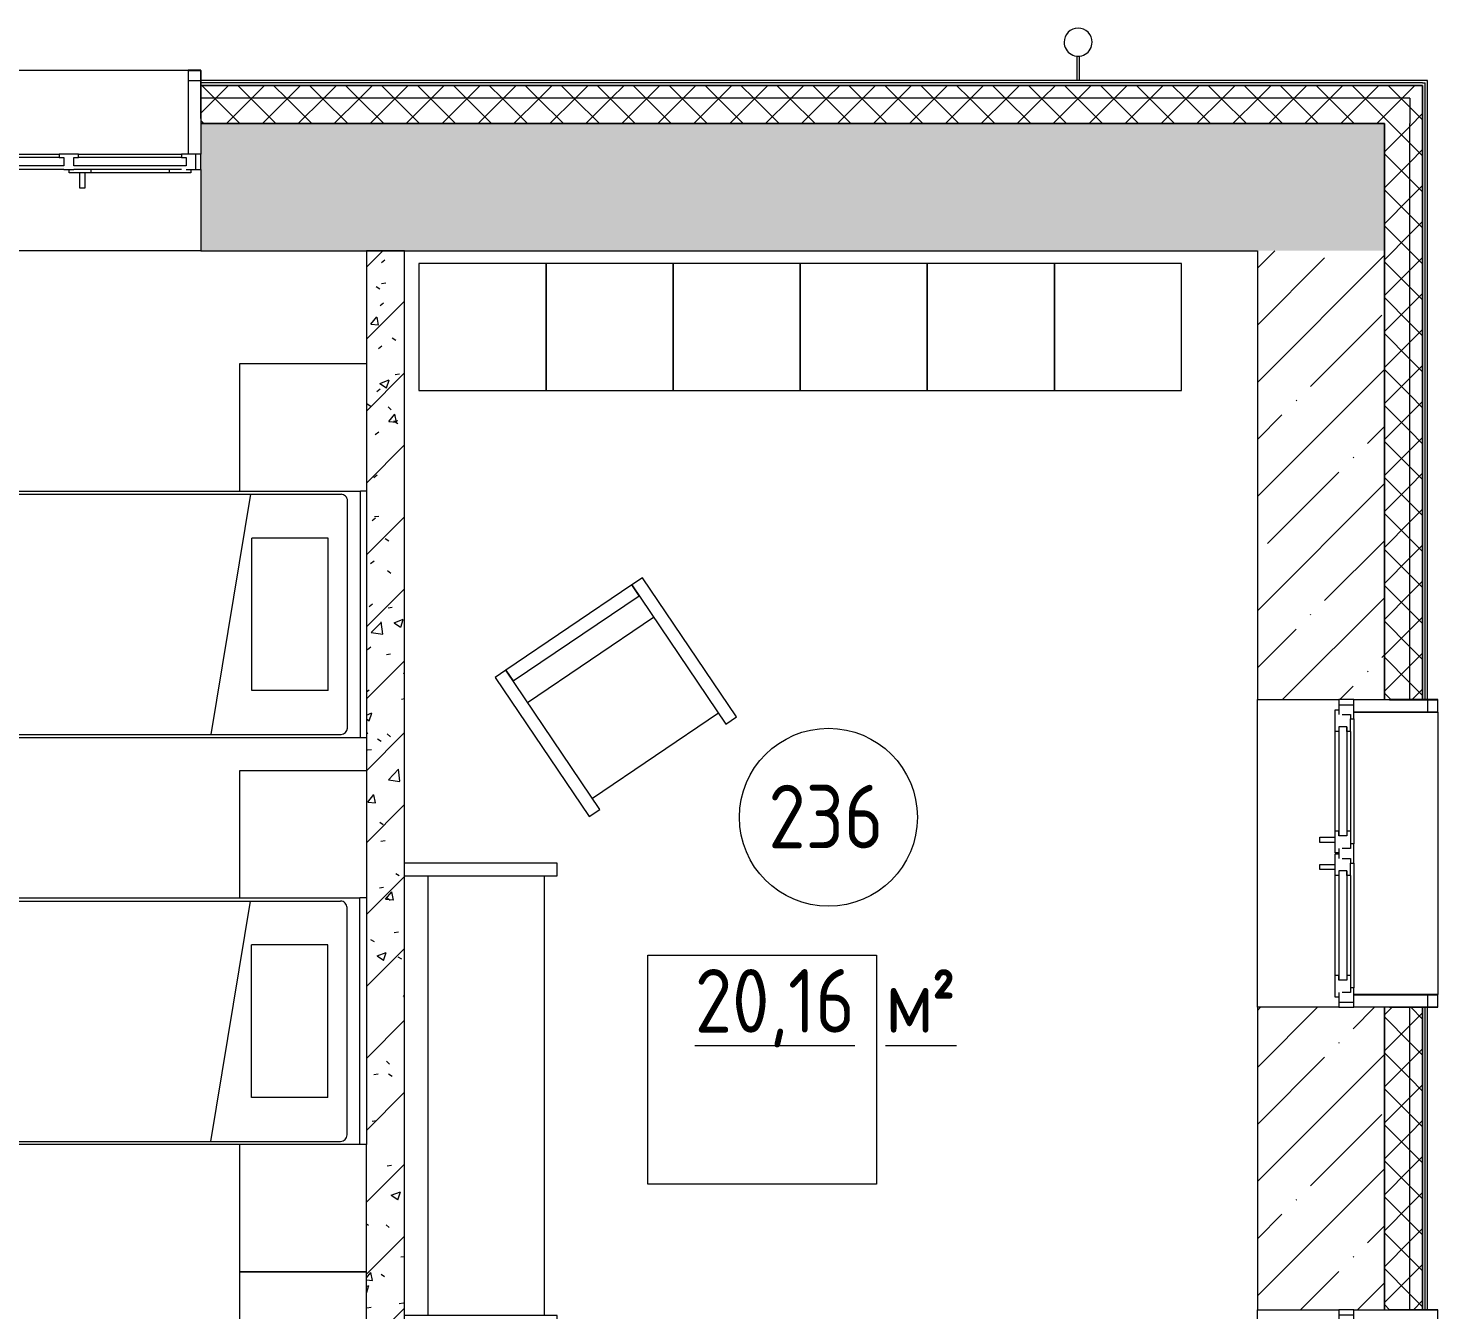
# Model space of a CAD drawing. Header units: millimetres. Extents: x -515342 to 330399, y -224905 to 507333.
# Drawn here: x -277426 to -271881, y 134609 to 139649 of the extents above; entities that cross this region are included whole.
import ezdxf

# ---------------------------------------------------------------- set-up
doc = ezdxf.new("R2010")
doc.units = ezdxf.units.MM
doc.layers.get('0').update_dxf_attribs({"lineweight": 0})
for name, color, linetype, lineweight in [('_ Окна', 7, 'Continuous', 0), ('Витраж', 7, 'Continuous', 0), ('Марки помещений', 7, 'Continuous', 0), ('Мебель', 7, 'Continuous', 0), ('Обобщенные модели', 7, 'Continuous', 0), ('Окна', 7, 'Continuous', 0), ('Стены внутренние', 7, 'Continuous', 0), ('Стены наружные', 7, 'Continuous', 0), ('Стены несущие', 7, 'Continuous', 0), ('Стены отделка', 7, 'Continuous', 0), ('Стены перегородки', 7, 'Continuous', 0), ('Стены штриховка', 7, 'Continuous', 0)]:
    doc.layers.add(name, color=color, linetype=linetype, lineweight=lineweight)
doc.styles.add('GOST Common_1', font='', dxfattribs={"width": 0.9, "height": 250})
doc.styles.add('GOST Common_2', font='', dxfattribs={"width": 0.9, "height": 250})
doc.styles.get('GOST Common_1').set_extended_font_data('GOST Common')
doc.styles.get('GOST Common_2').set_extended_font_data('GOST Common')
pattern_1 = [(45, (0, 0), (-224.5064, 224.5064), []), (45, (224.5, 0), (-224.5064, 224.5064), [396.875, -79.375, 3.353, -76.022])]
pattern_2 = [(45, (0, 0), (-70.71068, 70.71068), []), (135, (0, 0), (-70.71068, -70.71068), [])]

# ---------------------------------------------------------------- blocks, each defined once
blk = doc.blocks.new('Окно_ПВХ_3Створки_1Фрамуга-верх - АР_Окно_ОП_1820_h_х1970_3ст2фр-в-9696728-О_АР_П_2__3_400_План 2 этажа')
at = {"layer": '_ Окна'}
for p, q in [((-929, 130), (-1005, 130)), ((-1005, 130), (-1005, 70)), ((-985, 70), (-985, 130)), ((-947, 84), (-947, 116)), ((-947, 116), (-929, 116)), ((-929, 116), (-929, 130)), ((-523, 116), (-929, 116)), ((-447, 130), (-523, 130)), ((-523, 130), (-523, 116)), ((-523, 116), (-505, 116)), ((-505, 116), (-505, 84)), ((-465, 84), (-465, 116)), ((-465, 116), (-447, 116)), ((-447, 116), (-447, 130)), ((447, 116), (-447, 116)), ((523, 130), (447, 130)), ((447, 130), (447, 116)), ((447, 116), (465, 116)), ((465, 116), (465, 84)), ((505, 84), (505, 116)), ((505, 116), (523, 116)), ((523, 116), (523, 130)), ((929, 116), (523, 116)), ((929, 130), (929, 116)), ((1005, 130), (929, 130)), ((929, 116), (947, 116)), ((947, 116), (947, 84)), ((985, 70), (985, 130)), ((1005, 70), (1005, 130)), ((-1005, 70), (-947, 70)), ((-965, 56), (-965, 70)), ((-880, 56), (-965, 56)), ((-505, 84), (-947, 84)), ((-880, 70), (-880, 56)), ((-572, 70), (-572, 56)), ((-487, 56), (-572, 56)), ((-505, 70), (-465, 70)), ((-487, 70), (-487, 56)), ((465, 84), (-465, 84)), ((465, 70), (505, 70)), ((487, 56), (487, 70)), ((572, 56), (487, 56)), ((947, 84), (505, 84)), ((572, 70), (572, 56)), ((880, 70), (880, 56)), ((965, 56), (880, 56)), ((947, 70), (1005, 70)), ((965, 70), (965, 56))]:
    blk.add_line(p, q, dxfattribs=at)
at = {"layer": 'Окна'}
for p, q in [((-929, 130), (-523, 130)), ((-447, 130), (447, 130)), ((523, 130), (929, 130)), ((-505, 70), (-929, 70)), ((-572, 56), (-880, 56)), ((-548.5, -4), (-548.5, 56)), ((-528.5, 56), (-528.5, -4)), ((465, 70), (-465, 70)), ((929, 70), (505, 70)), ((528.5, -4), (528.5, 56)), ((548.5, 56), (548.5, -4)), ((880, 56), (572, 56)), ((-528.5, -4), (-548.5, -4)), ((548.5, -4), (528.5, -4))]:
    blk.add_line(p, q, dxfattribs=at)
blk = doc.blocks.new('Окно_ПВХ_2Створки_1Фрамуга-верх - АР_Окно_ОП_1820_h_х11700_2ст1фр-в-9696407-О_АР_П_2__3_400_План 2 этажа')
at = {"layer": '_ Окна'}
for p, q in [((-529, 130), (-605, 130)), ((-605, 130), (-605, 70)), ((-585, 70), (-585, 130)), ((-547, 84), (-547, 116)), ((-547, 116), (-529, 116)), ((-529, 116), (-529, 130)), ((-480, 116), (-529, 116)), ((-480, 116), (-480, 102)), ((-87, 116), (-87, 102)), ((-87, 116), (-38, 116)), ((38, 130), (-38, 130)), ((-38, 130), (-38, 116)), ((-38, 116), (-20, 116)), ((-20, 116), (-20, 84)), ((20, 84), (20, 116)), ((20, 116), (38, 116)), ((38, 116), (38, 130)), ((87, 116), (38, 116)), ((87, 116), (87, 102)), ((480, 116), (480, 102)), ((480, 116), (529, 116)), ((529, 130), (529, 116)), ((605, 130), (529, 130)), ((529, 116), (547, 116)), ((547, 116), (547, 84)), ((585, 70), (585, 130)), ((605, 70), (605, 130)), ((-605, 70), (-547, 70)), ((-565, 56), (-565, 70)), ((-480, 56), (-565, 56)), ((-498, 102), (-498, 70)), ((-480, 102), (-498, 102)), ((-498, 102), (-69, 102)), ((-498, 70), (-480, 70)), ((-498, 70), (-69, 70)), ((-480, 70), (-480, 56)), ((-87, 102), (-69, 102)), ((-87, 70), (-87, 56)), ((-69, 70), (-87, 70)), ((-2, 56), (-87, 56)), ((-69, 102), (-69, 70)), ((-20, 70), (20, 70)), ((-2, 70), (-2, 56)), ((2, 56), (2, 70)), ((87, 56), (2, 56)), ((69, 102), (69, 70)), ((87, 102), (69, 102)), ((69, 102), (498, 102)), ((69, 70), (87, 70)), ((69, 70), (498, 70)), ((87, 70), (87, 56)), ((480, 102), (498, 102)), ((480, 70), (480, 56)), ((498, 70), (480, 70)), ((565, 56), (480, 56)), ((498, 102), (498, 70)), ((547, 70), (605, 70)), ((565, 70), (565, 56))]:
    blk.add_line(p, q, dxfattribs=at)
at = {"layer": 'Окна'}
for p, q in [((-529, 130), (-38, 130)), ((-480, 116), (-87, 116)), ((38, 130), (529, 130)), ((87, 116), (480, 116)), ((-87, 56), (-480, 56)), ((-63.5, -4), (-63.5, 56)), ((-43.5, 56), (-43.5, -4)), ((43.5, -4), (43.5, 56)), ((63.5, 56), (63.5, -4)), ((480, 56), (87, 56)), ((-43.5, -4), (-63.5, -4)), ((63.5, -4), (43.5, -4))]:
    blk.add_line(p, q, dxfattribs=at)
blk = doc.blocks.new('Прямоугольный импост - АР_Откос_Металлический_50х330 Белый Левый-9898761-О_АР_П_2__3_400_План 2 этажа')
at = {"layer": 'Витраж'}
blk.add_line((4449.2, 16115), (6359.2, 16115), dxfattribs=at)
blk = doc.blocks.new('Прямоугольный импост - АР_Откос_Металлический_50х330 Белый Левый-V25-О_АР_П_2__3_400_План 2 этажа')
at = {"layer": 'Витраж', "lineweight": 18}
for p, q in [((0, 40), (-50, 40)), ((-50, 40), (-50, -290)), ((-49, -290), (-49, 39)), ((-49, 39), (-1, 39)), ((-1, 39), (-1, -150)), ((0, -150), (0, 40)), ((-1, -150), (0, -150))]:
    blk.add_line(p, q, dxfattribs=at)
blk = doc.blocks.new('Прямоугольный импост - АР_Откос_Металлический_50х330 Белый Левый-9898759-О_АР_П_2__3_400_План 2 этажа')
at = {"layer": 'Витраж'}
blk.add_line((-505, 2004.9), (-505, 3114.9), dxfattribs=at)
blk = doc.blocks.new('Прямоугольный импост - АР_Откос_Металлический_50х330 Белый Правый-V24-О_АР_П_2__3_400_План 2 этажа')
at = {"layer": 'Витраж', "lineweight": 18}
for p, q in [((-50, -290), (-50, 40)), ((-50, 40), (0, 40)), ((-1, 39), (-49, 39)), ((-49, 39), (-49, -290)), ((-1, -150), (-1, 39)), ((0, 40), (0, -150)), ((0, -150), (-1, -150))]:
    blk.add_line(p, q, dxfattribs=at)
blk = doc.blocks.new('Влж_Водосточная труба_Хомут - Хомут-V26-О_АР_П_2__3_400_План 2 этажа')
at = {"layer": 'Обобщенные модели'}
for p, q in [((40580, 2304.9), (40580, 2209.7)), ((40580, 2304.9), (40590, 2304.9)), ((40590, 2209.7), (40590, 2304.9))]:
    blk.add_line(p, q, dxfattribs=at)
for start, end in [(360, 180), (180, 360)]:
    blk.add_arc((40585, 2154.9), 55, start, end, dxfattribs=at)
blk.add_open_spline([(40590, 2209.7), (40590, 2209.7), (40589.9, 2209.7), (40589.7, 2209.7), (40589.3, 2209.8), (40588.9, 2209.8), (40588.2, 2209.8), (40587.5, 2209.9), (40586.7, 2209.9), (40585.8, 2209.9), (40585, 2209.9), (40584.2, 2209.9), (40583.5, 2209.9), (40582.7, 2209.9), (40581.8, 2209.8), (40581, 2209.8), (40580.2, 2209.7), (40580, 2209.7), (40580, 2209.7)], degree=3, knots=[0, 0, 0, 0, 0.055556, 0.111111, 0.166667, 0.222222, 0.277778, 0.333333, 0.388889, 0.444444, 0.513889, 0.548611, 0.583333, 0.652778, 0.722222, 0.791667, 0.861111, 1, 1, 1, 1], dxfattribs=at)
blk = doc.blocks.new('СД_Люблино_Фасады_rvt-1-О_АР_П_2__3_400_План 2 этажа')
at = {"layer": 'Стены внутренние'}
h = blk.add_hatch(dxfattribs=at)
h.set_pattern_fill('FP_1', color=256, style=0, pattern_type=2)
h.set_pattern_definition(pattern_1)
h.paths.add_polyline_path([(101935, 15405), (101935, 15905), (97278.9, 15905), (97278.9, 15405), (101775, 15405)])
h.paths.add_polyline_path([(95231.8, 15405), (95268.9, 15405), (95268.9, 15905), (93672.7, 15905), (93672.7, 15405), (94795.6, 15405)])
h.paths.add_polyline_path([(91662.7, 15405), (91662.7, 15905), (90062.5, 15905), (90062.5, 15405), (91305.9, 15405)])
h.paths.add_polyline_path([(88052.5, 15405), (88052.5, 15905), (86472.6, 15905), (86472.6, 15405), (87816.2, 15405)])
h.paths.add_polyline_path([(84462.6, 15405), (84462.6, 15905), (82935.3, 15905), (82935.3, 15405), (84326.5, 15405)])
h.paths.add_polyline_path([(80836.8, 15405), (80925.3, 15405), (80925.3, 15905), (79340.3, 15905), (79340.3, 15405), (79964.4, 15405)])
h.paths.add_polyline_path([(77330.3, 15405), (77330.3, 15905), (75739.7, 15905), (75739.7, 15405)])
h.paths.add_polyline_path([(73729.7, 15405), (73729.7, 15905), (72144.8, 15905), (72144.8, 15405), (73421.2, 15405)])
h.paths.add_polyline_path([(70134.8, 15405), (70134.8, 15905), (68493.6, 15905), (68493.6, 15405), (68622.9, 15405)])
h.paths.add_polyline_path([(66441.8, 15405), (66483.6, 15405), (66483.6, 15905), (64878.6, 15905), (64878.6, 15405), (66005.6, 15405)])
h.paths.add_polyline_path([(62868.6, 15405), (62868.6, 15905), (60500.1, 15905), (60500.1, 15405), (61643.5, 15405)])
h.paths.add_polyline_path([(58090.1, 15405), (58090.1, 15905), (56894.2, 15905), (56894.2, 15405), (57281.4, 15405)])
h.paths.add_polyline_path([(54484.2, 15405), (54484.2, 15905), (51825.9, 15905), (51825.9, 15405), (52919.3, 15405)])
h.paths.add_polyline_path([(49815.9, 15405), (49815.9, 15905), (47243.8, 15905), (47243.8, 15405), (49429.6, 15405)])
h.paths.add_polyline_path([(44833.8, 15405), (44833.8, 15905), (43623.8, 15905), (43623.8, 15405), (44195, 15405)])
h.paths.add_polyline_path([(41213.8, 15405), (41213.8, 15905), (38819.5, 15905), (38819.5, 15405), (40705.3, 15405)])
h.paths.add_polyline_path([(36779.4, 15405), (36809.5, 15405), (36809.5, 15905), (35219.5, 15905), (35219.5, 15405), (36343.2, 15405)])
h.paths.add_polyline_path([(33209.5, 15405), (33209.5, 15905), (31619.5, 15905), (31619.5, 15405), (31981.1, 15405)])
h.paths.add_polyline_path([(29609.5, 15405), (29609.5, 15905), (28023.1, 15905), (28023.1, 15405), (29363.8, 15405)])
h.paths.add_polyline_path([(26013.1, 15405), (26013.1, 15905), (24425.8, 15905), (24425.8, 15405), (25001.7, 15405)])
h.paths.add_polyline_path([(22415.8, 15405), (22415.8, 15905), (20810.9, 15905), (20810.9, 15405), (22384.4, 15405)])
h.paths.add_polyline_path([(18800.9, 15405), (18800.9, 15905), (17210.3, 15905), (17210.3, 15405), (18022.3, 15405)])
h.paths.add_polyline_path([(15200.3, 15405), (15200.3, 15905), (13615.3, 15905), (13615.3, 15405), (14968.8, 15405)])
h.paths.add_polyline_path([(11605.3, 15405), (11605.3, 15905), (10024.1, 15905), (10024.1, 15405), (11042.9, 15405)])
h.paths.add_polyline_path([(8014.1, 15405), (8014.1, 15905), (6409.2, 15905), (6409.2, 15405), (7989.4, 15405)])
h.paths.add_polyline_path([(4399.2, 15405), (4399.2, 15905), (-305, 15905), (-305, 15405), (2318.7, 15405)])
h = blk.add_hatch(dxfattribs=at)
h.set_pattern_fill('FP_1', color=256, style=0, pattern_type=2)
h.set_pattern_definition(pattern_1)
h.paths.add_polyline_path([(101935, 200), (101935, 1954.4), (101435, 1954.4), (101435, 200)])
h.paths.add_polyline_path([(101775, 3164.4), (101935, 3164.4), (101935, 4334.9), (101435, 4334.9), (101435, 3164.4), (101769, 3164.4)])
h.paths.add_polyline_path([(101935, 5544.9), (101935, 6982.9), (101435, 6982.9), (101435, 5544.9), (101815, 5544.9)])
h.paths.add_polyline_path([(101769, 8592.9), (101935, 8592.9), (101935, 10030.8), (101435, 10030.8), (101435, 8592.9), (101755, 8592.9)])
h.paths.add_polyline_path([(101935, 11240.8), (101935, 12429.9), (101435, 12429.9), (101435, 11240.8), (101815, 11240.8)])
h.paths.add_polyline_path([(101935, 13639.9), (101935, 15405), (101435, 15405), (101435, 13639.9), (101815, 13639.9)])
at = {"layer": 'Стены наружные'}
h = blk.add_hatch(dxfattribs=at)
h.set_pattern_fill('FP_4', color=256, style=0, pattern_type=2)
h.set_pattern_definition(pattern_2)
h.paths.add_polyline_path([(102035, 16005), (102085, 16005), (102085, 16055), (97278.9, 16055), (97278.9, 16005), (101775, 16005)])
h.paths.add_polyline_path([(95268.9, 16005), (95268.9, 16055), (93672.7, 16055), (93672.7, 16005), (94795.6, 16005)])
h.paths.add_polyline_path([(91662.7, 16005), (91662.7, 16055), (90062.5, 16055), (90062.5, 16005), (91305.9, 16005)])
h.paths.add_polyline_path([(88052.5, 16005), (88052.5, 16055), (86472.6, 16055), (86472.6, 16005), (87816.2, 16005)])
h.paths.add_polyline_path([(84462.6, 16005), (84462.6, 16055), (82935.3, 16055), (82935.3, 16005), (84326.5, 16005)])
h.paths.add_polyline_path([(80836.8, 16005), (80925.3, 16005), (80925.3, 16055), (79340.3, 16055), (79340.3, 16005)])
h.paths.add_polyline_path([(77330.3, 16005), (77330.3, 16055), (75739.7, 16055), (75739.7, 16005), (76474.7, 16005)])
h.paths.add_polyline_path([(73729.7, 16005), (73729.7, 16055), (72144.8, 16055), (72144.8, 16005), (72985, 16005)])
h.paths.add_polyline_path([(70134.8, 16005), (70134.8, 16055), (68493.6, 16055), (68493.6, 16005), (68622.9, 16005)])
h.paths.add_polyline_path([(66483.6, 16005), (66483.6, 16055), (64878.6, 16055), (64878.6, 16005), (65133.2, 16005)])
h.paths.add_polyline_path([(62868.6, 16005), (62868.6, 16055), (60500.1, 16055), (60500.1, 16005), (62515.9, 16005)])
h.paths.add_polyline_path([(58090.1, 16005), (58090.1, 16055), (56894.2, 16055), (56894.2, 16005), (57281.4, 16005)])
h.paths.add_polyline_path([(54484.2, 16005), (54484.2, 16055), (51825.9, 16055), (51825.9, 16005), (52919.3, 16005)])
h.paths.add_polyline_path([(49815.9, 16005), (49815.9, 16055), (47243.8, 16055), (47243.8, 16005), (49429.6, 16005)])
h.paths.add_polyline_path([(44833.8, 16005), (44833.8, 16055), (43623.8, 16055), (43623.8, 16005), (44195, 16005)])
h.paths.add_polyline_path([(41213.8, 16005), (41213.8, 16055), (38819.5, 16055), (38819.5, 16005), (40705.3, 16005)])
h.paths.add_polyline_path([(36809.5, 16005), (36809.5, 16055), (35219.5, 16055), (35219.5, 16005), (35470.8, 16005)])
h.paths.add_polyline_path([(33209.5, 16005), (33209.5, 16055), (31619.5, 16055), (31619.5, 16005), (32853.5, 16005)])
h.paths.add_polyline_path([(29609.5, 16005), (29609.5, 16055), (28023.1, 16055), (28023.1, 16005), (29363.8, 16005)])
h.paths.add_polyline_path([(26013.1, 16005), (26013.1, 16055), (24425.8, 16055), (24425.8, 16005), (25874.1, 16005)])
h.paths.add_polyline_path([(22384.4, 16005), (22415.8, 16005), (22415.8, 16055), (20810.9, 16055), (20810.9, 16005), (21512, 16005)])
h.paths.add_polyline_path([(18800.9, 16005), (18800.9, 16055), (17210.3, 16055), (17210.3, 16005), (18022.3, 16005)])
h.paths.add_polyline_path([(15200.3, 16005), (15200.3, 16055), (13615.3, 16055), (13615.3, 16005), (14532.6, 16005)])
h.paths.add_polyline_path([(11605.3, 16005), (11605.3, 16055), (10024.1, 16055), (10024.1, 16005), (11042.9, 16005)])
h.paths.add_polyline_path([(8014.1, 16005), (8014.1, 16055), (6409.2, 16055), (6409.2, 16005), (7553.2, 16005)])
h.paths.add_polyline_path([(4399.2, 16005), (4399.2, 16055), (-405, 16055), (-405, 16005), (4063.5, 16005)])
h = blk.add_hatch(dxfattribs=at)
h.set_pattern_fill('FP_4', color=256, style=0, pattern_type=2)
h.set_pattern_definition(pattern_2)
h.paths.add_polyline_path([(102035, 15905), (102035, 16005), (97278.9, 16005), (97278.9, 15905), (101935, 15905)])
h.paths.add_polyline_path([(95268.9, 15905), (95268.9, 16005), (93672.7, 16005), (93672.7, 15905), (94795.6, 15905)])
h.paths.add_polyline_path([(91662.7, 15905), (91662.7, 16005), (90062.5, 16005), (90062.5, 15905), (91305.9, 15905)])
h.paths.add_polyline_path([(88052.5, 15905), (88052.5, 16005), (86472.6, 16005), (86472.6, 15905), (87816.2, 15905)])
h.paths.add_polyline_path([(84326.5, 15905), (84462.6, 15905), (84462.6, 16005), (82935.3, 16005), (82935.3, 15905), (83890.3, 15905)])
h.paths.add_polyline_path([(80925.3, 15905), (80925.3, 16005), (79340.3, 16005), (79340.3, 15905), (80836.8, 15905)])
h.paths.add_polyline_path([(77330.3, 15905), (77330.3, 16005), (75739.7, 16005), (75739.7, 15905), (76474.7, 15905)])
h.paths.add_polyline_path([(73729.7, 15905), (73729.7, 16005), (72144.8, 16005), (72144.8, 15905), (72985, 15905)])
h.paths.add_polyline_path([(70134.8, 15905), (70134.8, 16005), (68493.6, 16005), (68493.6, 15905), (68622.9, 15905)])
h.paths.add_polyline_path([(66483.6, 15905), (66483.6, 16005), (64878.6, 16005), (64878.6, 15905), (65133.2, 15905)])
h.paths.add_polyline_path([(62868.6, 15905), (62868.6, 16005), (60500.1, 16005), (60500.1, 15905), (62515.9, 15905)])
h.paths.add_polyline_path([(58090.1, 15905), (58090.1, 16005), (56894.2, 16005), (56894.2, 15905), (57281.4, 15905)])
h.paths.add_polyline_path([(54484.2, 15905), (54484.2, 16005), (51825.9, 16005), (51825.9, 15905), (52919.3, 15905)])
h.paths.add_polyline_path([(49815.9, 15905), (49815.9, 16005), (47243.8, 16005), (47243.8, 15905), (49429.6, 15905)])
h.paths.add_polyline_path([(44833.8, 15905), (44833.8, 16005), (43623.8, 16005), (43623.8, 15905), (44195, 15905)])
h.paths.add_polyline_path([(41213.8, 15905), (41213.8, 16005), (38819.5, 16005), (38819.5, 15905), (40705.3, 15905)])
h.paths.add_polyline_path([(36809.5, 15905), (36809.5, 16005), (35219.5, 16005), (35219.5, 15905), (35470.8, 15905)])
h.paths.add_polyline_path([(33209.5, 15905), (33209.5, 16005), (31619.5, 16005), (31619.5, 15905), (32853.5, 15905)])
h.paths.add_polyline_path([(29609.5, 15905), (29609.5, 16005), (28023.1, 16005), (28023.1, 15905), (29363.8, 15905)])
h.paths.add_polyline_path([(25874.1, 15905), (26013.1, 15905), (26013.1, 16005), (24425.8, 16005), (24425.8, 15905), (25001.7, 15905)])
h.paths.add_polyline_path([(22415.8, 15905), (22415.8, 16005), (20810.9, 16005), (20810.9, 15905), (22384.4, 15905)])
h.paths.add_polyline_path([(18800.9, 15905), (18800.9, 16005), (17210.3, 16005), (17210.3, 15905), (18022.3, 15905)])
h.paths.add_polyline_path([(15200.3, 15905), (15200.3, 16005), (13615.3, 16005), (13615.3, 15905), (14532.6, 15905)])
h.paths.add_polyline_path([(11605.3, 15905), (11605.3, 16005), (10024.1, 16005), (10024.1, 15905), (11042.9, 15905)])
h.paths.add_polyline_path([(8014.1, 15905), (8014.1, 16005), (6409.2, 16005), (6409.2, 15905), (7553.2, 15905)])
h.paths.add_polyline_path([(4399.2, 15905), (4399.2, 16005), (-305, 16005), (-305, 15905), (4063.5, 15905)])
h = blk.add_hatch(dxfattribs=at)
h.set_pattern_fill('FP_4', color=256, style=0, pattern_type=2)
h.set_pattern_definition(pattern_2)
h.paths.add_polyline_path([(102035, -450), (102085, -450), (102085, 1954.4), (102035, 1954.4), (102035, -400)])
h.paths.add_polyline_path([(102035, 3164.4), (102085, 3164.4), (102085, 4334.9), (102035, 4334.9), (102035, 3370.5)])
h.paths.add_polyline_path([(102085, 5544.9), (102085, 6982.9), (102035, 6982.9), (102035, 5544.9)])
h.paths.add_polyline_path([(102035, 8592.9), (102085, 8592.9), (102085, 10030.8), (102035, 10030.8)])
h.paths.add_polyline_path([(102085, 11240.8), (102085, 12429.9), (102035, 12429.9), (102035, 11240.8)])
h.paths.add_polyline_path([(102085, 13639.9), (102085, 16005), (102035, 16005), (102035, 13639.9)])
h = blk.add_hatch(dxfattribs=at)
h.set_pattern_fill('FP_4', color=256, style=0, pattern_type=2)
h.set_pattern_definition(pattern_2)
h.paths.add_polyline_path([(101935, -400), (102035, -400), (102035, 1954.4), (101935, 1954.4), (101935, -300)])
h.paths.add_polyline_path([(101935, 3164.4), (102035, 3164.4), (102035, 4334.9), (101935, 4334.9), (101935, 3370.5)])
h.paths.add_polyline_path([(101935, 5544.9), (102035, 5544.9), (102035, 6982.9), (101935, 6982.9), (101935, 6847.3)])
h.paths.add_polyline_path([(102035, 8592.9), (102035, 10030.8), (101935, 10030.8), (101935, 8592.9)])
h.paths.add_polyline_path([(102035, 11240.8), (102035, 12429.9), (101935, 12429.9), (101935, 11240.8)])
h.paths.add_polyline_path([(102035, 13639.9), (102035, 15905), (101935, 15905), (101935, 13639.9)])
at = {"layer": 'Стены внутренние'}
for p, q in [((97229.7, 16075), (97278.1, 16075)), ((97278.9, 15405), (95268.9, 15405)), ((101435, 12429.9), (101435, 13639.9)), ((102105, 13639.1), (102105, 13590.8)), ((102105, 12479.1), (102105, 12430.7)), ((101435, 10030.8), (101435, 11240.8))]:
    blk.add_line(p, q, dxfattribs=at)
at = {"layer": 'Стены несущие'}
for p, q in [((97278.9, 15905), (97278.9, 15785)), ((101935, 15905), (97278.9, 15905)), ((97278.9, 15905), (101935, 15905)), ((101935, 15405), (101935, 15905)), ((97278.9, 15725), (97278.9, 15405)), ((97278.9, 15405), (101435, 15405)), ((101435, 15405), (101435, 13639.9)), ((101935, 13639.9), (101935, 15405)), ((101935, 15405), (101935, 13639.9)), ((101435, 13639.9), (101755, 13639.9)), ((101815, 13639.9), (101935, 13639.9)), ((101435, 12429.9), (101435, 11240.8)), ((101755, 12429.9), (101435, 12429.9)), ((101935, 12429.9), (101815, 12429.9)), ((101935, 11240.8), (101935, 12429.9)), ((101935, 12429.9), (101935, 11240.8)), ((101435, 11240.8), (101755, 11240.8)), ((101815, 11240.8), (101935, 11240.8))]:
    blk.add_line(p, q, dxfattribs=at)
at = {"layer": 'Стены отделка', "lineweight": 9}
for p, q in [((100725.2, 16075), (97278.9, 16075)), ((97278.9, 16075), (97278.9, 16065)), ((97278.9, 16065), (97278.9, 16055)), ((97278.9, 16055), (97278.9, 16005)), ((102085, 16075), (100734.8, 16075)), ((102095, 16075), (102085, 16075)), ((102085, 16005), (102085, 16055)), ((102085, 16055), (102085, 15905)), ((102105, 16075), (102095, 16075)), ((102105, 13639.9), (102105, 16075)), ((97278.9, 16005), (97278.9, 15905)), ((101935, 15905), (101935, 15405)), ((101935, 13639.9), (102035, 13639.9)), ((102035, 13639.9), (102085, 13639.9)), ((102085, 13639.9), (102095, 13639.9)), ((102095, 13639.9), (102105, 13639.9)), ((102035, 12429.9), (101935, 12429.9)), ((102085, 12429.9), (102035, 12429.9)), ((102095, 12429.9), (102085, 12429.9)), ((102105, 12429.9), (102095, 12429.9)), ((102105, 11240.8), (102105, 12429.9)), ((101935, 11240.8), (102035, 11240.8)), ((102035, 11240.8), (102085, 11240.8)), ((102085, 11240.8), (102095, 11240.8)), ((102095, 11240.8), (102105, 11240.8))]:
    blk.add_line(p, q, dxfattribs=at)
at = {"layer": 'Стены штриховка'}
for p, q in [((102085, 16065), (97278.9, 16065)), ((102085, 16055), (97278.9, 16055)), ((97278.9, 16055), (102085, 16055)), ((102085, 16065), (102095, 16065)), ((102095, 13639.9), (102095, 16065)), ((102035, 16005), (97278.9, 16005)), ((102035, 16005), (102035, 15905)), ((102085, 15905), (102085, 16005)), ((102035, 13639.9), (102035, 15905)), ((102085, 13639.9), (102085, 15905)), ((102085, 15905), (102085, 13639.9)), ((102035, 11240.8), (102035, 12429.9)), ((102085, 11240.8), (102085, 12429.9)), ((102085, 12429.9), (102085, 11240.8)), ((102095, 11240.8), (102095, 12429.9))]:
    blk.add_line(p, q, dxfattribs=at)
at = {"layer": 'Витраж', "lineweight": 9}
for name, p in [('Прямоугольный импост - АР_Откос_Металлический_50х330 Белый Левый-9898761-О_АР_П_2__3_400_План 2 этажа', (90869.7, 0)), ('Прямоугольный импост - АР_Откос_Металлический_50х330 Белый Левый-V25-О_АР_П_2__3_400_План 2 этажа', (97278.9, 16075))]:
    blk.add_blockref(name, p, dxfattribs=at)
at = {"layer": 'Витраж', "lineweight": 9, "extrusion": (0, 0, -1), "rotation": 89.9999999999999}
for p in [(-102105, 13639.9), (-102105, 11240.8)]:
    blk.add_blockref('Прямоугольный импост - АР_Откос_Металлический_50х330 Белый Правый-V24-О_АР_П_2__3_400_План 2 этажа', p, dxfattribs=at)
at = {"layer": 'Витраж', "lineweight": 9}
for name, p, rotation in [('Прямоугольный импост - АР_Откос_Металлический_50х330 Белый Левый-9898759-О_АР_П_2__3_400_План 2 этажа', (101640, 15594.9), 180), ('Прямоугольный импост - АР_Откос_Металлический_50х330 Белый Левый-V25-О_АР_П_2__3_400_План 2 этажа', (102105, 12429.9), 270.0000000000001)]:
    blk.add_blockref(name, p, dxfattribs=dict(at, rotation=rotation))
at = {"layer": 'Обобщенные модели', "lineweight": 9, "rotation": 180}
blk.add_blockref('Влж_Водосточная труба_Хомут - Хомут-V26-О_АР_П_2__3_400_План 2 этажа', (141315, 18379.9), dxfattribs=at)
at = {"layer": 'Окна', "lineweight": 9}
blk.add_blockref('Окно_ПВХ_3Створки_1Фрамуга-верх - АР_Окно_ОП_1820_h_х1970_3ст2фр-в-9696728-О_АР_П_2__3_400_План 2 этажа', (96273.9, 15655), dxfattribs=at)
at = {"layer": 'Окна', "lineweight": 9, "rotation": 269.9999999999997}
for p in [(101685, 13034.9), (101685, 10635.8)]:
    blk.add_blockref('Окно_ПВХ_2Створки_1Фрамуга-верх - АР_Окно_ОП_1820_h_х11700_2ст1фр-в-9696407-О_АР_П_2__3_400_План 2 этажа', p, dxfattribs=at)
blk = doc.blocks.new('Кровать-Больница - 0970 x 2100 мм-8734357-О_АР_П_2__3_400_План 2 этажа')
at = {"layer": 'Мебель'}
for p, q in [((-76.5, 1441), (893.5, 1441)), ((-76.5, 1415.6), (-76.5, 1441)), ((-76.5, -159), (-76.5, 1415.6)), ((-76.5, 1415.6), (893.5, 1415.6)), ((893.5, 1415.6), (893.5, 1441)), ((893.5, 1415.6), (893.5, -633.6)), ((-63.8, 1339.4), (-63.8, -557.4)), ((-38.4, 1364.8), (855.4, 1364.8)), ((880.8, 1339.4), (880.8, -557.4)), ((880.8, -201.8), (-63.8, -45.1)), ((108.5, -206.6), (708.5, -206.6)), ((108.5, -506.6), (108.5, -206.6)), ((708.5, -506.6), (708.5, -206.6)), ((108.5, -506.6), (708.5, -506.6)), ((-38.4, -582.8), (855.4, -582.8)), ((-76.5, -633.6), (893.5, -633.6)), ((893.5, -659), (893.5, -633.6))]:
    blk.add_line(p, q, dxfattribs=at)
for centre, start, end in [((-38.4, 1339.4), 90, 180), ((855.4, 1339.4), 0, 90), ((-38.4, -557.4), 180, 270), ((855.4, -557.4), 270, 0)]:
    blk.add_arc(centre, 25.4, start, end, dxfattribs=at)
blk = doc.blocks.new('Прикроватная тумба - Прикроватная тумба-8752864-О_АР_П_2__3_400_План 2 этажа')
at = {"layer": 'Мебель'}
for p, q in [((500, 500), (0, 500)), ((0, 500), (0, 0))]:
    blk.add_line(p, q, dxfattribs=at)
blk = doc.blocks.new('Кровать-Больница - 0970 x 2100 мм-V2-О_АР_П_2__3_400_План 2 этажа')
at = {"layer": 'Мебель'}
for p, q in [((-76.5, 1441), (893.5, 1441)), ((-76.5, 1415.6), (-76.5, 1441)), ((-76.5, -633.6), (-76.5, 1415.6)), ((-76.5, 1415.6), (893.5, 1415.6)), ((893.5, 1415.6), (893.5, 1441)), ((893.5, 1415.6), (893.5, -633.6)), ((-63.8, 1339.4), (-63.8, -557.4)), ((-38.4, 1364.8), (855.4, 1364.8)), ((880.8, 1339.4), (880.8, -557.4)), ((880.8, -201.8), (-63.8, -45.1)), ((108.5, -206.6), (708.5, -206.6)), ((108.5, -506.6), (108.5, -206.6)), ((708.5, -506.6), (708.5, -206.6)), ((108.5, -506.6), (708.5, -506.6)), ((-38.4, -582.8), (855.4, -582.8)), ((-76.5, -633.6), (893.5, -633.6)), ((-76.5, -657.3), (-76.5, -633.6)), ((893.5, -657.3), (893.5, -633.6))]:
    blk.add_line(p, q, dxfattribs=at)
for centre, start, end in [((-38.4, 1339.4), 90, 180), ((855.4, 1339.4), 0, 90), ((-38.4, -557.4), 180, 270), ((855.4, -557.4), 270, 0)]:
    blk.add_arc(centre, 25.4, start, end, dxfattribs=at)
blk = doc.blocks.new('Гардероб встроенный - Шкаф для одежды-8739033-О_АР_П_2__3_400_План 2 этажа')
at = {"layer": 'Мебель'}
for p, q in [((500, 0), (0, 0)), ((0, 0), (0, -500)), ((500, -500), (500, 0)), ((0, -500), (500, -500))]:
    blk.add_line(p, q, dxfattribs=at)
blk = doc.blocks.new('Стол-Прямоугольный - 900х900 мм-8752863-О_АР_П_2__3_400_План 2 этажа')
at = {"layer": 'Мебель'}
for p, q in [((-450, 450), (450, 450)), ((-450, -450), (-450, 450)), ((450, 450), (450, -450)), ((450, -450), (-450, -450))]:
    blk.add_line(p, q, dxfattribs=at)
blk = doc.blocks.new('Диван - 1830 мм-V42-О_АР_П_2__3_400_План 2 этажа')
at = {"layer": 'Мебель'}
for p, q in [((-844.6, 184), (-844.6, -416.6)), ((-793.8, 184), (-844.6, 184)), ((-793.8, -416.6), (-793.8, 184)), ((934.6, 184), (934.6, -416.6)), ((985.4, 184), (934.6, 184)), ((985.4, -416.6), (985.4, 184)), ((-793.8, 132), (934.6, 132)), ((934.6, -324), (-793.8, -324))]:
    blk.add_line(p, q, dxfattribs=at)
blk = doc.blocks.new('Гардероб встроенный - Шкаф для одежды-8752862-О_АР_П_2__3_400_План 2 этажа')
at = {"layer": 'Мебель'}
for p, q in [((500, 500), (0, 500)), ((0, 500), (0, 0)), ((500, 0), (500, 500)), ((0, 0), (500, 0))]:
    blk.add_line(p, q, dxfattribs=at)
blk = doc.blocks.new('Диван - 700-8918227-О_АР_П_2__3_400_План 2 этажа')
at = {"layer": 'Мебель'}
for p, q in [((-279.6, 184), (-279.6, -476.4)), ((-228.8, 184), (-279.6, 184)), ((-228.8, -476.4), (-228.8, 184)), ((369.6, 184), (369.6, -476.4)), ((420.4, 184), (369.6, 184)), ((420.4, -476.4), (420.4, 184)), ((-228.8, 132), (369.6, 132)), ((369.6, -324), (-228.8, -324)), ((369.6, -425.6), (-228.8, -425.6)), ((-228.8, -425.6), (-228.8, -476.4)), ((369.6, -476.4), (369.6, -425.6)), ((-279.6, -476.4), (-228.8, -476.4)), ((-228.8, -476.4), (369.6, -476.4)), ((369.6, -476.4), (420.4, -476.4))]:
    blk.add_line(p, q, dxfattribs=at)
blk = doc.blocks.new('ASVP_Марка_Помещение_ДваЗначения - Номер Площадь-685795-О_АР_П_2__3_400_План 2 этажа')
at = {"layer": 'Марки помещений'}
blk.add_circle((0, 0), 3.5, dxfattribs=at)

msp = doc.modelspace()

# ---------------------------------------------------------------- hatches: boundary and pattern name
at = {"layer": 'Стены внутренние'}
h = msp.add_hatch(dxfattribs=at)
h.set_pattern_fill('FP_2', color=256, style=0, pattern_type=2)
h.set_pattern_definition([(45, (-374025.76, 123368.6), (-141.42136, 141.42136), [])])
h.paths.add_polyline_path([(-275945.759, 132763.6058), (-275945.759, 138773.6058), (-276095.759, 138773.6058), (-276095.759, 132763.6058), (-275958.5339, 132763.6058)])
h = msp.add_hatch(dxfattribs=at)
h.set_pattern_fill('FP_3', color=256, style=0, pattern_type=2)
h.set_pattern_definition([(50, (-374025.76, 123368.6), (364.3679, -31.8783), [38.1, -419.1]), (355, (-374025.76, 123368.6), (-70.4859, 382.1133), [30.48, -335.28]), (100.451, (-373995.4, 123365.95), (293.885, 350.2334), [32.38, -356.18]), (46.184, (-374025.76, 123470.2), (542.1585, -84.0858), [57.15, -628.65]), (96.636, (-373980.6, 123463.2), (474.805, 494.8554), [48.57, -534.27]), (351.184, (-374025.76, 123470.2), (474.8102, 494.85), [45.72, -502.92]), (21, (-373974.96, 123444.8), (303.2285, -204.5305), [38.1, -419.1]), (326, (-373974.96, 123444.8), (123.6039, 368.376), [30.48, -335.28]), (71.451, (-373949.7, 123427.76), (426.8341, 163.8427), [32.38, -356.18]), (37.5, (-374025.76, 123368.6), (6.17665, 169.11015), [16.764, -314.452, 16.764, -323.596, -336.55]), (37.5, (-374025.76, 123368.6), (6.17665, 169.11015), [-671.576, 16.764, -319.786]), (7.5, (-374025.76, 123368.6), (133.63888, 200.3615), [16.764, -177.292, 16.764, -306.832, -128.27]), (7.5, (-374025.76, 123368.6), (133.63888, 200.3615), [-517.652, 16.764, -111.506]), (327.5, (-374139.04, 123368.6), (271.18182, -11.45836), [16.764, -110.236, 16.764, -379.476, -525.78]), (327.5, (-374139.04, 123368.6), (271.18182, -11.45836), [-523.24, 16.764, -509.016]), (317.5, (-374189.84, 123368.6), (296.2585, 50.85285), [16.764, -148.336, 16.764, -246.38, -373.38]), (317.5, (-374189.84, 123368.6), (296.2585, 50.85285), [-428.244, 16.764, -356.616])])
h.paths.add_polyline_path([(-275945.759, 132763.6058), (-275945.759, 138773.6058), (-276095.759, 138773.6058), (-276095.759, 132763.6058), (-275958.5339, 132763.6058)])

# ---------------------------------------------------------------- linework, layer by layer
at = {"layer": 'Стены перегородки'}
for p, q in [((-275945.759, 138773.6058), (-276095.759, 138773.6058)), ((-276095.759, 138773.6058), (-276095.759, 135258.6058)), ((-275945.759, 132763.6058), (-275945.759, 138773.6058))]:
    msp.add_line(p, q, dxfattribs=at)

# ---------------------------------------------------------------- block references
msp.add_blockref('СД_Люблино_Фасады_rvt-1-О_АР_П_2__3_400_План 2 этажа', (-374025.759, 123368.6058))
at = {"layer": 'Марки помещений', "xscale": 99.99999999999993, "yscale": 99.99999999999993, "zscale": 99.99999999999993}
msp.add_blockref('ASVP_Марка_Помещение_ДваЗначения - Номер Площадь-685795-О_АР_П_2__3_400_План 2 этажа', (-274278.1591, 136545.716), dxfattribs=at)
at = {"layer": 'Мебель'}
for name, p, rotation in [('Гардероб встроенный - Шкаф для одежды-8752862-О_АР_П_2__3_400_План 2 этажа', (-275389.1382, 138723.6058), 180), ('Гардероб встроенный - Шкаф для одежды-8752862-О_АР_П_2__3_400_План 2 этажа', (-274889.1382, 138723.6058), 180), ('Гардероб встроенный - Шкаф для одежды-8752862-О_АР_П_2__3_400_План 2 этажа', (-274389.1382, 138723.6058), 180), ('Гардероб встроенный - Шкаф для одежды-8752862-О_АР_П_2__3_400_План 2 этажа', (-273889.1382, 138723.6058), 180), ('Гардероб встроенный - Шкаф для одежды-8752862-О_АР_П_2__3_400_План 2 этажа', (-273389.1382, 138723.6058), 180), ('Гардероб встроенный - Шкаф для одежды-8752862-О_АР_П_2__3_400_План 2 этажа', (-272889.1382, 138723.6058), 180), ('Кровать-Больница - 0970 x 2100 мм-V2-О_АР_П_2__3_400_План 2 этажа', (-276753.0959, 136935.1238), 90.00000000000007), ('Диван - 700-8918227-О_АР_П_2__3_400_План 2 этажа', (-274974.0595, 136936.4008), 214.0880954934223), ('Диван - 1830 мм-V42-О_АР_П_2__3_400_План 2 этажа', (-275529.1475, 135521.2628), 269.9999999999999), ('Кровать-Больница - 0970 x 2100 мм-8734357-О_АР_П_2__3_400_План 2 этажа', (-276754.7656, 135335.1238), 90.00000000000007), ('Стол-Прямоугольный - 900х900 мм-8752863-О_АР_П_2__3_400_План 2 этажа', (-274538.6808, 135553.5107), 180), ('Гардероб встроенный - Шкаф для одежды-8739033-О_АР_П_2__3_400_План 2 этажа', (-276595.759, 134758.6058), 89.99999999999834), ('Гардероб встроенный - Шкаф для одежды-8739033-О_АР_П_2__3_400_План 2 этажа', (-276595.759, 134258.6058), 89.99999999999834)]:
    msp.add_blockref(name, p, dxfattribs=dict(at, rotation=rotation))
for p in [(-276595.759, 137828.6058), (-276595.759, 136228.6058)]:
    msp.add_blockref('Прикроватная тумба - Прикроватная тумба-8752864-О_АР_П_2__3_400_План 2 этажа', p, dxfattribs=at)

# ---------------------------------------------------------------- texts
at = {"layer": 'Марки помещений', "char_height": 250, "attachment_point": 1}
for s, insert, width, style in [('236', (-274514.4164, 136673.4411), 584.430187, 'GOST Common_1'), ('\\L20,16 ', (-274803.7526, 135948.9106), 909.113625, 'GOST Common_1'), ('\\L\\fGOST Common|b0|i0|c238|p34|;\\W.9;\\L²', (-273875.0651, 135948.9106), 165.949312, 'GOST Common_2'), ('\\L\\fGOST Common|b0|i0|c204|p34|;\\W.9;\\Lм', (-274053.6588, 135948.9106), 216.455625, 'GOST Common_1')]:
    msp.add_mtext(s, dxfattribs=dict(at, insert=insert, width=width, style=style))

doc.saveas('drawing.dxf')
